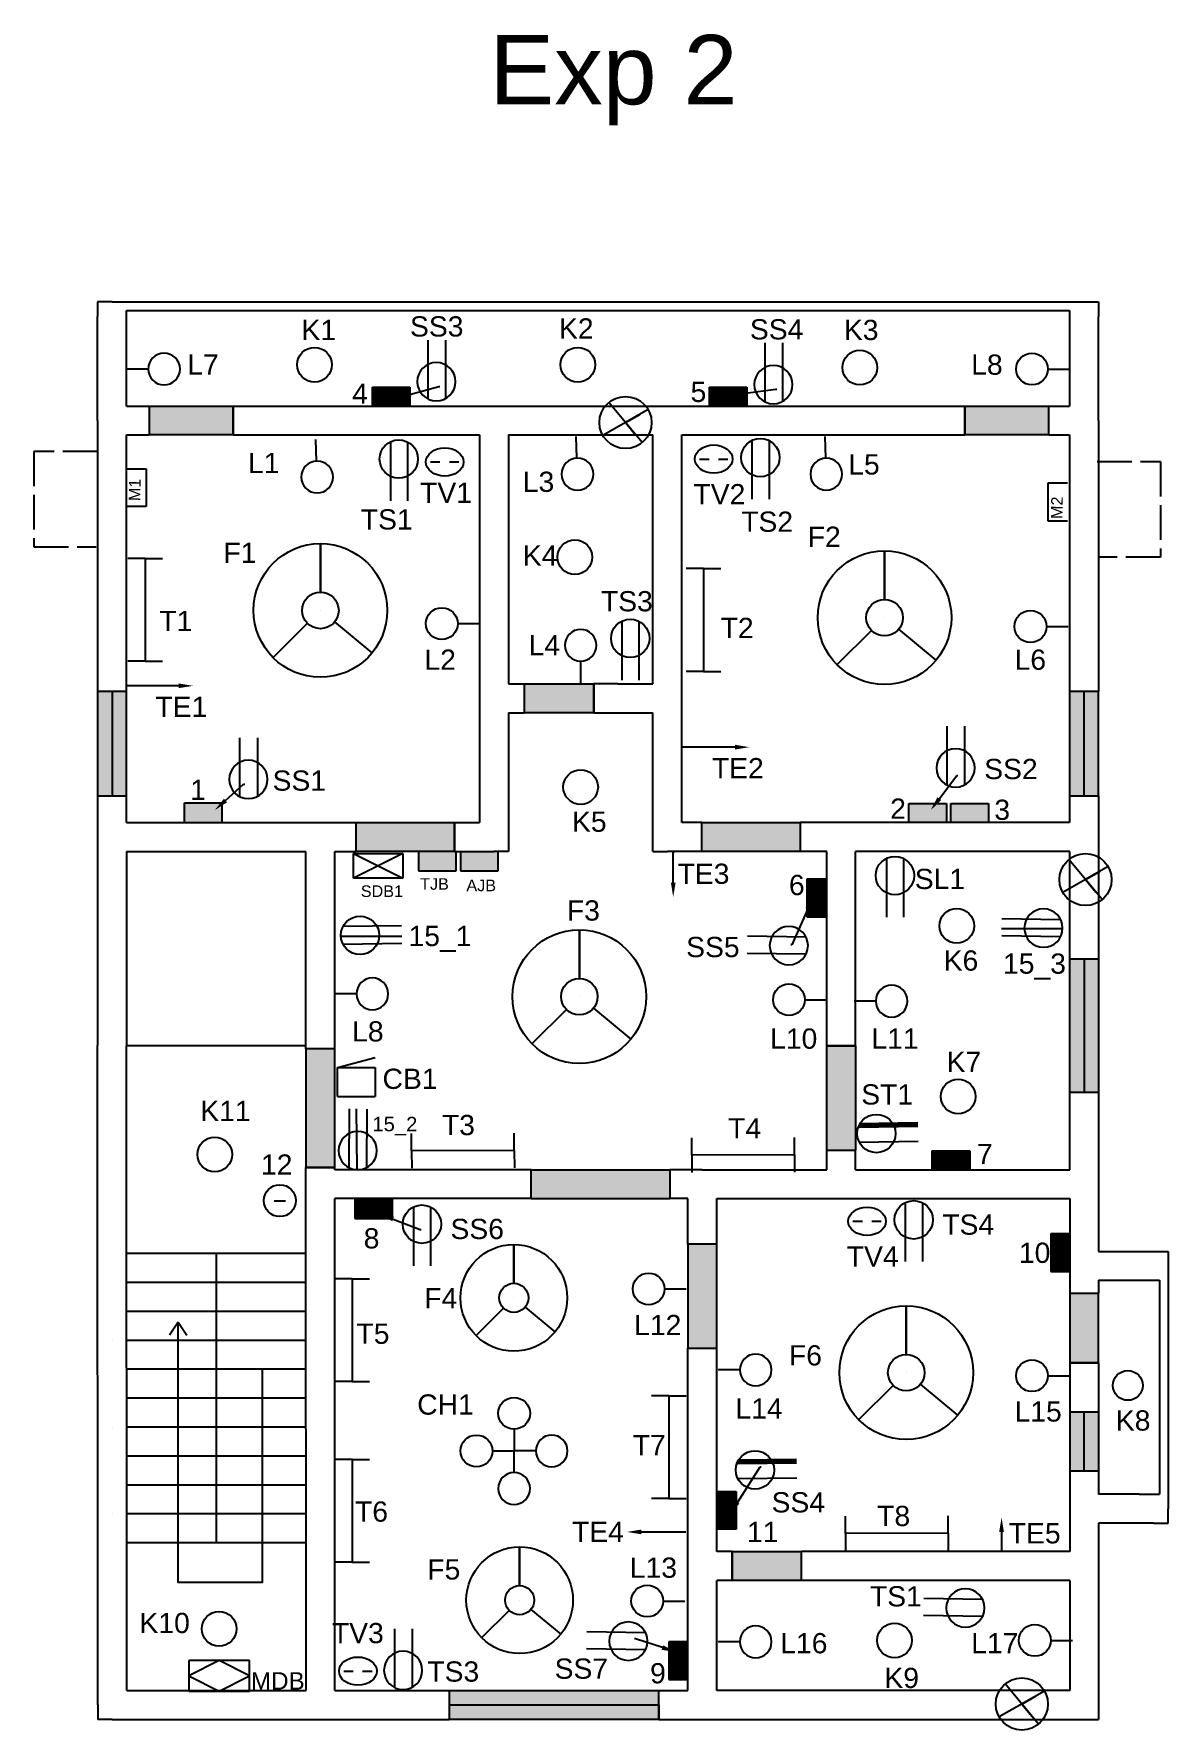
# Model space of a CAD drawing. Header units: inches. Extents: x 9453 to 10455, y 47159 to 47784.
# Drawn here: x 10062 to 10455, y 47192 to 47778 of the extents above; entities that cross this region are included whole.
import ezdxf
from ezdxf import colors
from ezdxf.entities.mleader import LeaderData, LeaderLine
from ezdxf.math import Vec2, Vec3

# ---------------------------------------------------------------- set-up
doc = ezdxf.new("R2010")
doc.units = ezdxf.units.IN
doc.header["$MEASUREMENT"] = 0
doc.linetypes.add('ACAD_ISO02W100', pattern=[15, 12, -3])
doc.styles.get("Standard").update_dxf_attribs({"font": 'arial.ttf'})

# ---------------------------------------------------------------- blocks, each defined once
blk = doc.blocks.new('F')
for p, q in [((11882.8, 46115.4), (11882.8, 46144.4)), ((11882.8, 46144.4), (11882.8, 46115.4)), ((11882.8, 46104.5), (11882.8, 46104.5)), ((11875.1, 46096.9), (11854.6, 46076.5)), ((11891.2, 46097.6), (11913.5, 46079.1))]:
    blk.add_line(p, q)
for radius in [39.9, 10.9]:
    blk.add_circle((11882.8, 46104.5), radius)
blk = doc.blocks.new('L')
blk.add_line((12647, 46083), (12654.5, 46083))
blk.add_circle((12641.5, 46083), 5.5)
blk = doc.blocks.new('TV')
for p, q in [((12623.5, 46084), (12624.5, 46084)), ((12625.5, 46084), (12626.5, 46084))]:
    blk.add_line(p, q)
blk.add_ellipse((12625, 46084), major_axis=(2, 0), ratio=0.75)
blk = doc.blocks.new('TS')
for p, q in [((12045, 46151.85), (12045, 46131.5)), ((12051, 46131.5), (12051, 46151.75))]:
    blk.add_line(p, q)
blk.add_circle((12047.9, 46145.89), 6.63)
blk = doc.blocks.new('T')
for p, q in [((10101, 47597), (10095, 47597)), ((10101, 47597), (10101, 47561.5)), ((10101, 47597), (10107, 47597)), ((10101, 47561.5), (10095, 47561.5)), ((10101, 47561.5), (10107, 47561.5))]:
    blk.add_line(p, q)
blk = doc.blocks.new('Box')
for p, q in [((10114.5, 47505.71), (10114.5, 47512.5)), ((10114.5, 47512.5), (10127.5, 47512.5)), ((10127.5, 47512.5), (10127.5, 47505.71))]:
    blk.add_line(p, q)
blk = doc.blocks.new('CH')
at = {"rotation": 270}
blk.add_blockref('L', (-36125.5, 60151.5), dxfattribs=at)
blk.add_blockref('L', (-2697, 1414))
blk.add_blockref('L', (-2697, 1414))
at = {"xscale": -1}
blk.add_blockref('L', (22612, 1414), dxfattribs=at)
blk.add_blockref('L', (22612, 1414), dxfattribs=at)
at = {"xscale": -1, "rotation": 270}
blk.add_blockref('L', (-36125.5, 34842.5), dxfattribs=at)
blk = doc.blocks.new('15')
blk.add_line((10145.5, 47375), (10149.5, 47375))
blk.add_circle((10147.52, 47375.02), 5.52)
blk = doc.blocks.new('X')
for p, q in [((10441.77, 47171.08), (10430.23, 47184.92)), ((10443.83, 47182.47), (10428.17, 47173.53)), ((10436, 47178), (10440.91, 47180.81)), ((10436, 47178), (10439.62, 47173.65))]:
    blk.add_line(p, q)
blk.add_circle((10436, 47178), 9.01)
blk = doc.blocks.new('15_2')
blk.add_line((10579.5, 47429.5), (10558.5, 47429.5))
at = {"xscale": -1, "rotation": 269.1117111337762}
blk.add_blockref('TS', (-35754.13, 36098.68), dxfattribs=at)
blk = doc.blocks.new('SDB')
for p, q in [((10179, 47482), (10185, 47482)), ((10179, 47476), (10179, 47482)), ((10179, 47482), (10191, 47476)), ((10191, 47482), (10179, 47476)), ((10185, 47482), (10191, 47482)), ((10191, 47482), (10191, 47476)), ((10191, 47476), (10179, 47476))]:
    blk.add_line(p, q)
blk = doc.blocks.new('ST')
at = {"lineweight": 211, "ltscale": 5}
blk.add_line((10560.37, 47502.87), (10540.02, 47503.15), dxfattribs=at)
at = {"xscale": -1, "rotation": 269.1117111337762}
blk.add_blockref('TS', (-35772.73, 36169.03), dxfattribs=at)
blk = doc.blocks.new('MDB')
for p, q in [((10109, 47215), (10109, 47212)), ((10115, 47215), (10109, 47215)), ((10115, 47215), (10109, 47212)), ((10121, 47215), (10115, 47215)), ((10121, 47212), (10115, 47215)), ((10121, 47212), (10121, 47215)), ((10109, 47212), (10109, 47209)), ((10109, 47212), (10115, 47209)), ((10115, 47209), (10121, 47212)), ((10121, 47209), (10121, 47212)), ((10109, 47209), (10115, 47209)), ((10115, 47209), (10121, 47209))]:
    blk.add_line(p, q)
blk = doc.blocks.new('CB')
for p, q in [((10188.5, 47421.5), (10201.5, 47425)), ((10188.5, 47411.5), (10188.5, 47421.5)), ((10188.5, 47421.5), (10201.5, 47421.5)), ((10201.5, 47421.5), (10201.5, 47411.5)), ((10188.5, 47411.5), (10201.5, 47411.5))]:
    blk.add_line(p, q)

msp = doc.modelspace()

# ---------------------------------------------------------------- hatches: boundary and pattern name
at = {"true_color": 0x636466}
h = msp.add_hatch(dxfattribs=at)
h.set_pattern_fill('ANSI31', color=251)
h.paths.add_polyline_path([(10192.5, 47656.29), (10179.5, 47656.29), (10179.5, 47649.71), (10192.5, 47649.71)])
h = msp.add_hatch(dxfattribs=at)
h.set_pattern_fill('ANSI31', color=251)
h.paths.add_polyline_path([(10309, 47656.29), (10296, 47656.29), (10296, 47649.71), (10309, 47649.71)])
at = {"true_color": 0x999b37}
h = msp.add_hatch(color=55, dxfattribs=at)
h.dxf.hatch_style = 1
h.paths.add_polyline_path([(10166.5, 47427.5), (10156.5, 47427.5), (10156.5, 47386.5), (10166.51, 47386.5)])
h.paths.add_polyline_path([(10346.56, 47428.5), (10336.56, 47428.5), (10336.56, 47392.5), (10346.56, 47392.5)])
h.paths.add_polyline_path([(10131.36, 47649.71), (10102.36, 47649.71), (10102.36, 47639.71), (10131.36, 47639.71)])
h.paths.add_polyline_path([(10413.36, 47649.71), (10384.36, 47649.71), (10384.36, 47639.71), (10413.36, 47639.71)])
h.paths.add_polyline_path([(10430.56, 47343), (10420.56, 47343), (10420.56, 47319), (10430.56, 47319)])
h.paths.add_polyline_path([(10256, 47553.71), (10232, 47553.71), (10232, 47543.71), (10256, 47543.71)])
h.paths.add_polyline_path([(10298.56, 47360), (10288.56, 47360), (10288.56, 47324), (10298.56, 47324)])
at = {"true_color": 0x58ba48}
h = msp.add_hatch(color=85, dxfattribs=at)
h.dxf.hatch_style = 1
h.paths.add_polyline_path([(10094.5, 47551), (10089.5, 47551), (10089.5, 47515), (10094.5, 47515)])
h.paths.add_polyline_path([(10089.5, 47551), (10084.5, 47551), (10084.5, 47515), (10089.5, 47515)])
h.paths.add_polyline_path([(10425.5, 47551), (10420.5, 47551), (10420.5, 47515), (10425.5, 47515)])
h.paths.add_polyline_path([(10430.5, 47551), (10425.5, 47551), (10425.5, 47515), (10430.5, 47515)])
at = {"true_color": 0x636466}
h = msp.add_hatch(color=251, dxfattribs=at)
h.dxf.hatch_style = 1
h.paths.add_polyline_path([(10378, 47512.29), (10365, 47512.29), (10365, 47505.71), (10378, 47505.71)])
h.paths.add_polyline_path([(10392.5, 47512.29), (10379.5, 47512.29), (10379.5, 47505.71), (10392.5, 47505.71)])
h.paths.add_polyline_path([(10127.5, 47512.5), (10114.5, 47512.5), (10114.5, 47505.71), (10127.5, 47505.71)])
at = {"true_color": 0x999b37}
h = msp.add_hatch(color=55, dxfattribs=at)
h.dxf.hatch_style = 1
h.paths.add_polyline_path([(10327.86, 47253.71), (10303.86, 47253.71), (10303.86, 47243.71), (10327.86, 47243.71)])
h.paths.add_polyline_path([(10327.36, 47505.71), (10293.36, 47505.71), (10293.36, 47495.71), (10327.36, 47495.71)])
h.paths.add_polyline_path([(10207.86, 47505.71), (10173.86, 47505.71), (10173.86, 47495.71), (10207.86, 47495.71)])
at = {"true_color": 0x727430}
h = msp.add_hatch(color=67, dxfattribs=at)
h.dxf.hatch_style = 1
h.paths.add_polyline_path([(10208.5, 47495.71), (10207.86, 47495.71), (10195.5, 47495.71), (10195.5, 47489), (10208.5, 47489)])
at = {"true_color": 0x2776bb}
h = msp.add_hatch(color=152, dxfattribs=at)
h.dxf.hatch_style = 1
h.paths.add_polyline_path([(10223, 47495.71), (10221.5, 47495.71), (10210, 47495.71), (10210, 47489), (10223, 47489)])
at = {"true_color": 0x636466}
h = msp.add_hatch(dxfattribs=at)
h.set_pattern_fill('ANSI31', color=251)
h.paths.add_polyline_path([(10186.43, 47375.71), (10173.43, 47375.71), (10173.43, 47368.88), (10186.43, 47368.88)])
h.paths.add_polyline_path([(10336.56, 47486.12), (10329.67, 47486.12), (10329.67, 47473.12), (10336.56, 47473.12)])
at = {"true_color": 0xafd9aa}
h = msp.add_hatch(color=9, dxfattribs=at)
h.dxf.hatch_style = 1
h.paths.add_polyline_path([(10430.56, 47458.5), (10425.56, 47458.5), (10425.56, 47412.5), (10430.56, 47412.5)])
h.paths.add_polyline_path([(10425.56, 47458.5), (10420.56, 47458.5), (10420.56, 47412.5), (10425.56, 47412.5)])
at = {"true_color": 0x636466}
h = msp.add_hatch(dxfattribs=at)
h.set_pattern_fill('ANSI31', color=251)
h.paths.add_polyline_path([(10386, 47392.29), (10373, 47392.29), (10373, 47385.71), (10386, 47385.71)])
at = {"true_color": 0x999b37}
h = msp.add_hatch(color=55, dxfattribs=at)
h.dxf.hatch_style = 1
h.paths.add_polyline_path([(10282.36, 47385.71), (10234.36, 47385.71), (10234.36, 47375.71), (10282.36, 47375.71)])
at = {"true_color": 0x636466}
h = msp.add_hatch(dxfattribs=at)
h.set_pattern_fill('ANSI31', color=251)
h.paths.add_polyline_path([(10420.56, 47363.5), (10414, 47363.5), (10414, 47350.5), (10420.56, 47350.5)])
at = {"true_color": 0xafd9aa}
h = msp.add_hatch(color=9, dxfattribs=at)
h.dxf.hatch_style = 1
h.paths.add_polyline_path([(10425.56, 47302), (10420.56, 47302), (10420.56, 47281.5), (10425.56, 47281.5)])
h.paths.add_polyline_path([(10430.56, 47302), (10425.56, 47302), (10425.56, 47281.5), (10430.56, 47281.5)])
at = {"true_color": 0x636466}
h = msp.add_hatch(dxfattribs=at)
h.set_pattern_fill('ANSI31', color=251)
h.paths.add_polyline_path([(10305.29, 47274.5), (10298.56, 47274.5), (10298.56, 47261.5), (10305.29, 47261.5)])
h = msp.add_hatch(dxfattribs=at)
h.set_pattern_fill('ANSI31', color=251)
h.paths.add_polyline_path([(10288.56, 47222.5), (10282, 47222.5), (10282, 47209.5), (10288.56, 47209.5)])
at = {"true_color": 0xafd9aa}
h = msp.add_hatch(color=9, dxfattribs=at)
h.dxf.hatch_style = 1
h.paths.add_polyline_path([(10278.5, 47205.71), (10206, 47205.71), (10206, 47200.71), (10278.5, 47200.71)])
h.paths.add_polyline_path([(10278.5, 47200.71), (10206, 47200.71), (10206, 47195.71), (10278.5, 47195.71)])

# ---------------------------------------------------------------- linework, layer by layer
for p, q in [((10089.5, 47685.71), (10084.5, 47685.71)), ((10084.5, 47685.71), (10084.5, 47680.71)), ((10089.5, 47685.71), (10425.5, 47685.71)), ((10094.5, 47682.71), (10420.5, 47682.71)), ((10094.5, 47675.71), (10094.5, 47682.71)), ((10420.5, 47682.71), (10420.5, 47675.71)), ((10425.5, 47685.71), (10430.5, 47685.71)), ((10430.5, 47685.71), (10430.5, 47680.71)), ((10084.5, 47644.71), (10084.5, 47680.71)), ((10430.5, 47644.71), (10430.5, 47680.71)), ((10094.5, 47649.71), (10094.5, 47675.71)), ((10420.5, 47675.71), (10420.5, 47649.71)), ((10094.5, 47649.71), (10102.36, 47649.71)), ((10102.36, 47649.71), (10102.36, 47639.71)), ((10102.36, 47649.71), (10131.36, 47649.71)), ((10131.36, 47649.71), (10221.5, 47649.71)), ((10131.36, 47639.71), (10131.36, 47649.71)), ((10131.36, 47649.71), (10131.36, 47639.71)), ((10221.5, 47649.71), (10281.5, 47649.71)), ((10281.5, 47649.71), (10384.36, 47649.71)), ((10384.36, 47649.71), (10384.36, 47639.71)), ((10384.36, 47639.71), (10384.36, 47649.71)), ((10384.36, 47649.71), (10413.36, 47649.71)), ((10413.36, 47649.71), (10420.5, 47649.71)), ((10413.36, 47639.71), (10413.36, 47649.71)), ((10084.5, 47644.71), (10084.5, 47551)), ((10430.5, 47644.71), (10430.5, 47551)), ((10094.5, 47639.71), (10102.36, 47639.71)), ((10094.5, 47551), (10094.5, 47639.71)), ((10131.36, 47639.71), (10102.36, 47639.71)), ((10131.36, 47639.71), (10216.5, 47639.71)), ((10216.5, 47639.71), (10216.5, 47548.71)), ((10226.5, 47639.71), (10276.5, 47639.71)), ((10226.5, 47639.71), (10226.5, 47553.71)), ((10276.5, 47553.71), (10276.5, 47639.71)), ((10286.5, 47639.71), (10384.36, 47639.71)), ((10286.5, 47548.71), (10286.5, 47639.71)), ((10413.36, 47639.71), (10384.36, 47639.71)), ((10413.36, 47639.71), (10420.5, 47639.71)), ((10420.5, 47639.71), (10420.5, 47551)), ((10226.5, 47553.71), (10232, 47553.71)), ((10232, 47553.71), (10232, 47543.71)), ((10232, 47553.71), (10256, 47553.71)), ((10256, 47543.71), (10256, 47553.71)), ((10264.36, 47553.71), (10256, 47553.71)), ((10256, 47553.71), (10256, 47543.71)), ((10264.36, 47553.71), (10276.5, 47553.71)), ((10094.5, 47551), (10084.5, 47551)), ((10084.5, 47551), (10084.5, 47515)), ((10089.5, 47551), (10089.5, 47515)), ((10094.5, 47515), (10094.5, 47551)), ((10216.5, 47548.71), (10216.5, 47505.71)), ((10286.5, 47505.71), (10286.5, 47548.71)), ((10430.5, 47551), (10420.5, 47551)), ((10420.5, 47551), (10420.5, 47515)), ((10425.5, 47515), (10425.5, 47551)), ((10430.5, 47515), (10430.5, 47551)), ((10226.5, 47543.71), (10232, 47543.71)), ((10226.5, 47543.71), (10226.5, 47500.71)), ((10256, 47543.71), (10232, 47543.71)), ((10256, 47543.71), (10264.36, 47543.71)), ((10264.36, 47543.71), (10276.5, 47543.71)), ((10276.5, 47500.71), (10276.5, 47543.71)), ((10084.5, 47515), (10094.5, 47515)), ((10084.5, 47515), (10084.5, 47500.71)), ((10094.5, 47505.71), (10094.5, 47515)), ((10420.5, 47515), (10430.5, 47515)), ((10420.5, 47515), (10420.5, 47505.71)), ((10430.5, 47515), (10430.5, 47500.71)), ((10094.5, 47505.71), (10173.86, 47505.71)), ((10173.86, 47495.71), (10173.86, 47505.71)), ((10173.86, 47505.71), (10207.86, 47505.71)), ((10207.86, 47505.71), (10216.5, 47505.71)), ((10207.86, 47495.71), (10207.86, 47505.71)), ((10207.86, 47505.71), (10207.86, 47495.71)), ((10293.36, 47505.71), (10286.5, 47505.71)), ((10293.36, 47495.71), (10293.36, 47505.71)), ((10293.36, 47505.71), (10327.36, 47505.71)), ((10420.5, 47505.71), (10327.36, 47505.71)), ((10327.36, 47505.71), (10327.36, 47495.71)), ((10327.36, 47505.71), (10327.36, 47495.71)), ((10084.5, 47500.71), (10084.5, 47428.71)), ((10094.5, 47495.71), (10156.5, 47495.71)), ((10094.5, 47495.71), (10094.5, 47428.71)), ((10156.5, 47428.71), (10156.5, 47495.71)), ((10166.5, 47495.71), (10173.86, 47495.71)), ((10166.5, 47428.71), (10166.5, 47495.71)), ((10207.86, 47495.71), (10173.86, 47495.71)), ((10207.86, 47495.71), (10221.5, 47495.71)), ((10226.5, 47495.71), (10221.5, 47495.71)), ((10226.5, 47500.71), (10226.5, 47495.71)), ((10276.5, 47495.71), (10276.5, 47500.71)), ((10276.5, 47495.71), (10281.5, 47495.71)), ((10293.36, 47495.71), (10281.5, 47495.71)), ((10327.36, 47495.71), (10293.36, 47495.71)), ((10336.56, 47495.71), (10327.36, 47495.71)), ((10336.56, 47428.5), (10336.56, 47495.71)), ((10420.56, 47495.71), (10346.56, 47495.71)), ((10346.56, 47428.5), (10346.56, 47495.71)), ((10420.56, 47385.71), (10420.56, 47495.71)), ((10430.56, 47500.71), (10430.56, 47380.71)), ((10430.56, 47458.5), (10420.56, 47458.5)), ((10425.56, 47458.5), (10425.56, 47412.5)), ((10084.56, 47200.71), (10084.5, 47428.71)), ((10084.56, 47200.71), (10084.5, 47428.71)), ((10094.5, 47428.71), (10156.5, 47428.71)), ((10094.56, 47205.71), (10094.5, 47428.71)), ((10156.5, 47427.5), (10156.5, 47428.71)), ((10166.5, 47427.5), (10156.5, 47427.5)), ((10156.5, 47427.5), (10156.5, 47386.5)), ((10166.5, 47427.5), (10166.5, 47428.71)), ((10166.51, 47386.5), (10166.5, 47427.5)), ((10346.56, 47428.5), (10336.56, 47428.5)), ((10336.56, 47392.5), (10336.56, 47428.5)), ((10336.56, 47428.5), (10346.56, 47428.5)), ((10346.56, 47428.5), (10346.56, 47392.5)), ((10420.56, 47412.5), (10430.56, 47412.5)), ((10336.56, 47385.71), (10336.56, 47392.5)), ((10336.56, 47392.5), (10346.56, 47392.5)), ((10346.56, 47385.71), (10346.56, 47392.5)), ((10156.5, 47386.5), (10166.51, 47386.5)), ((10156.56, 47205.71), (10156.51, 47386.5)), ((10166.51, 47386.5), (10156.51, 47386.5)), ((10166.51, 47385.71), (10166.51, 47386.5)), ((10234.36, 47385.71), (10166.51, 47385.71)), ((10234.36, 47375.71), (10234.36, 47385.71)), ((10234.36, 47385.71), (10282.36, 47385.71)), ((10293.56, 47385.71), (10282.36, 47385.71)), ((10282.36, 47385.71), (10282.36, 47375.71)), ((10293.56, 47385.71), (10336.56, 47385.71)), ((10346.56, 47385.71), (10420.56, 47385.71)), ((10430.56, 47380.71), (10430.56, 47357.5)), ((10166.56, 47205.71), (10166.51, 47375.71)), ((10234.36, 47375.71), (10166.51, 47375.71)), ((10234.36, 47375.71), (10282.36, 47375.71)), ((10288.56, 47375.71), (10282.36, 47375.71)), ((10288.56, 47360), (10288.56, 47375.71)), ((10298.56, 47360), (10298.56, 47375.71)), ((10298.56, 47375.71), (10341.56, 47375.71)), ((10341.56, 47375.71), (10420.56, 47375.71)), ((10420.56, 47375.71), (10420.56, 47343)), ((10156.52, 47356.71), (10094.52, 47356.71)), ((10125.52, 47356.71), (10125.52, 47256.71)), ((10298.56, 47360), (10288.56, 47360)), ((10288.56, 47360), (10288.56, 47324)), ((10298.56, 47324), (10298.56, 47360)), ((10430.56, 47357.5), (10449.56, 47357.5)), ((10449.56, 47357.5), (10454.56, 47357.5)), ((10454.56, 47357.5), (10454.56, 47352.5)), ((10454.56, 47352.5), (10454.56, 47268.5)), ((10156.52, 47346.71), (10094.52, 47346.71)), ((10420.56, 47343), (10430.56, 47343)), ((10420.56, 47343), (10420.56, 47319)), ((10430.56, 47347.5), (10430.56, 47343)), ((10430.56, 47347.5), (10444.56, 47347.5)), ((10430.56, 47319), (10430.56, 47343)), ((10444.56, 47347.5), (10451.56, 47347.5)), ((10451.56, 47347.5), (10451.56, 47273.5)), ((10156.53, 47336.71), (10094.53, 47336.71)), ((10112.36, 47333), (10109.36, 47328.5)), ((10112.36, 47333), (10115.4, 47328.5)), ((10089.53, 47326.71), (10089.52, 47326.71)), ((10156.53, 47326.71), (10094.53, 47326.71)), ((10288.56, 47205.71), (10288.56, 47324)), ((10288.56, 47324), (10298.56, 47324)), ((10298.56, 47253.71), (10298.56, 47324)), ((10156.53, 47316.71), (10094.53, 47316.71)), ((10420.56, 47319), (10420.56, 47302)), ((10430.56, 47319), (10420.56, 47319)), ((10420.56, 47319), (10430.56, 47319)), ((10430.56, 47319), (10430.56, 47302)), ((10156.53, 47306.71), (10094.53, 47306.71)), ((10420.56, 47302), (10430.56, 47302)), ((10420.56, 47302), (10420.56, 47281.5)), ((10425.56, 47281.5), (10425.56, 47302)), ((10430.56, 47302), (10430.56, 47281.5)), ((10089.54, 47296.71), (10089.52, 47296.71)), ((10156.54, 47296.71), (10094.54, 47296.71)), ((10156.54, 47286.71), (10094.54, 47286.71)), ((10430.56, 47281.5), (10420.56, 47281.5)), ((10420.56, 47281.5), (10420.56, 47253.71)), ((10430.56, 47281.5), (10430.56, 47273.5)), ((10156.54, 47276.71), (10094.54, 47276.71)), ((10444.56, 47273.5), (10430.56, 47273.5)), ((10444.56, 47273.5), (10451.56, 47273.5)), ((10089.54, 47266.71), (10089.52, 47266.71)), ((10156.54, 47266.71), (10094.54, 47266.71)), ((10454.56, 47263.5), (10454.56, 47268.5)), ((10430.56, 47263.5), (10430.56, 47248.71)), ((10449.56, 47263.5), (10430.56, 47263.5)), ((10449.56, 47263.5), (10454.56, 47263.5)), ((10156.55, 47256.71), (10094.55, 47256.71)), ((10303.86, 47253.71), (10298.56, 47253.71)), ((10303.86, 47253.71), (10303.86, 47243.71)), ((10303.86, 47243.71), (10303.86, 47253.71)), ((10303.86, 47253.71), (10327.86, 47253.71)), ((10420.56, 47253.71), (10327.86, 47253.71)), ((10327.86, 47243.71), (10327.86, 47253.71)), ((10430.56, 47248.71), (10430.56, 47200.71)), ((10298.56, 47205.71), (10298.56, 47243.71)), ((10303.86, 47243.71), (10298.56, 47243.71)), ((10327.86, 47243.71), (10303.86, 47243.71)), ((10420.56, 47243.71), (10327.86, 47243.71)), ((10420.56, 47243.71), (10420.56, 47205.71)), ((10094.56, 47205.71), (10156.56, 47205.71)), ((10166.56, 47205.71), (10206, 47205.71)), ((10206, 47205.71), (10206, 47195.71)), ((10206, 47205.71), (10278.5, 47205.71)), ((10278.5, 47195.71), (10278.5, 47205.71)), ((10278.5, 47205.71), (10288.56, 47205.71)), ((10420.56, 47205.71), (10298.56, 47205.71)), ((10084.56, 47200.71), (10084.56, 47195.71)), ((10206, 47200.71), (10278.5, 47200.71)), ((10278.5, 47200.71), (10278.5, 47195.71)), ((10430.56, 47200.71), (10430.56, 47195.71)), ((10089.56, 47195.71), (10084.56, 47195.71)), ((10089.56, 47195.71), (10161.56, 47195.71)), ((10161.56, 47195.71), (10206, 47195.71)), ((10278.5, 47195.71), (10206, 47195.71)), ((10278.5, 47195.71), (10293.56, 47195.71)), ((10293.56, 47195.71), (10430.56, 47195.71))]:
    msp.add_line(p, q)
at = {"linetype": 'ACAD_ISO02W100'}
for p, q in [((10084.5, 47634), (10062.5, 47634)), ((10062.5, 47634), (10062.5, 47601)), ((10430, 47630.5), (10452, 47630.5)), ((10452, 47630.5), (10452, 47597.5)), ((10062.5, 47601), (10084, 47601)), ((10452, 47597.5), (10430.5, 47597.5))]:
    msp.add_line(p, q, dxfattribs=at)
for points in [[(10084.5, 47644.71), (10084.5, 47649.71)], [(10141.36, 47316.71), (10141.36, 47243), (10112.36, 47243), (10112.36, 47333)]]:
    msp.add_lwpolyline(points)
for centre, radius in [((10159.5, 47664), 6), ((10250.5, 47664), 6), ((10348, 47663), 6), ((10249.5, 47597.5), 6), ((10251.5, 47518), 6), ((10381.5, 47470), 6), ((10382, 47411), 6), ((10125, 47391), 6), ((10440.65, 47311.15), 5.15), ((10126.5, 47227), 6), ((10360, 47223), 6)]:
    msp.add_circle(centre, radius)

# ---------------------------------------------------------------- block references
at = {"xscale": -1}
for name, p, rotation in [('TS', (-1846.27, 93804.02), 180), ('TS', (-1729.77, 93803.02), 180), ('L', (-35503.14, 33543.59), 271.7985148405094), ('L', (-35413.14, 33544.59), 271.7985148405094), ('L', (-35327.14, 33544.59), 271.7985148405094), ('Box', (57925.5, 57737.5), 90), ('L', (56334.5, 60208.5), 90), ('TS', (-1666.77, 93670.52), 180), ('TS', (-1911.27, 93666.52), 180), ('Box', (81, 95001.5), 180), ('Box', (95.5, 95001.5), 180), ('Box', (57842.17, 57600.62), 90), ('TS', (-36003.66, 36132.14), 269.1117111337762), ('T', (-37338.4, 37150.92), 270.1691557746342), ('T', (-37241.52, 37149.42), 270.1691557746342), ('Box', (58.93, 94881.38), 180), ('Box', (57926.5, 57478), 90), ('T', (-37188.45, 37018.63), 270.1691557746342), ('TS', (-35942.63, 35903.18), 269.1117111337762), ('TS', (-1857.77, 93358.52), 180), ('TS', (-36059.13, 35891.68), 269.1117111337762), ('Box', (57794.5, 57337), 90)]:
    msp.add_blockref(name, p, dxfattribs=dict(at, rotation=rotation))
for name, p in [('L', (22749, 1579.5)), ('15_2', (20748.23, 37)), ('L', (22821, 1363.5)), ('L', (23000.5, 1361)), ('ST', (20908.13, -101.86)), ('L', (22953.5, 1233.5)), ('ST', (20866.15, -218.17)), ('L', (22953.5, 1139.5))]:
    msp.add_blockref(name, p, dxfattribs=at)
for name, p in [('L', (-2234, 1579.5)), ('Box', (65, 143.79)), ('Box', (181.5, 143.79)), ('X', (-168.99, 466.01)), ('TS', (-1859.27, 1485.5)), ('TS', (-1734.27, 1486)), ('T', (0, 0)), ('T', (193, -3.5)), ('L', (-2438, 1491.5)), ('L', (-2234.5, 1490.5)), ('TS', (-1779.27, 1423.5)), ('Box', (0, 0)), ('Box', (250.5, -0.21)), ('Box', (265, -0.21)), ('X', (-9.99, 308.01)), ('TS', (-1687.77, 1341.5)), ('15_2', (-161.5, 39.5)), ('L', (-2318, 1361.5)), ('CB', (-21, -0.5)), ('Box', (258.5, -120.21)), ('15', (0, 0)), ('TS', (-1851.27, 1221)), ('TS', (-1681.27, 1222.5)), ('L', (-2366.5, 1261.49)), ('T', (71.5, -249)), ('L', (-2234, 1231.5)), ('T', (181, -289.5)), ('CH', (271, -208.5)), ('T', (71.5, -311.5)), ('L', (-2367, 1153.61)), ('L', (-2233, 1140)), ('X', (-31.99, 23.01))]:
    msp.add_blockref(name, p)
for name, p, xscale, yscale, zscale in [('TV', (-30733.75, -102141.62), 3.25, 3.25, 3.25), ('TV', (-30826.75, -102142.62), 3.25, 3.25, 3.25), ('F', (3282.12, 20887.33), 0.5789396979675985, 0.5789396979675985, 0.5789396979675985), ('F', (3477.12, 20884.83), 0.5789396979675985, 0.5789396979675985, 0.5789396979675985), ('SDB', (-4247.25, -19771.17), 1.416666666666667, 1.416666666666667, 1.416666666666667), ('F', (3371.62, 20753.83), 0.5789396979675985, 0.5789396979675985, 0.5789396979675985), ('TV', (-30680.75, -102405.12), 3.25, 3.25, 3.25), ('F', (4735.5, 26029.3), 0.4622564942749616, 0.4622564942749616, 0.4622564942749616), ('F', (3484.62, 20623.83), 0.5789396979675985, 0.5789396979675985, 0.5789396979675985), ('F', (4737.5, 25924.8), 0.4622564942749616, 0.4622564942749616, 0.4622564942749616), ('MDB', (-7574.75, -35410.25), 1.75, 1.75, 1.75), ('TV', (-30856.75, -102560.62), 3.25, 3.25, 3.25)]:
    msp.add_blockref(name, p, dxfattribs=dict(xscale=xscale, yscale=yscale, zscale=zscale))
for name, p, rotation in [('Box', (-37411.21, 57742.5), 270), ('15_2', (-37387.79, 57352.46), 270.739290123694), ('Box', (-37207.21, 57389), 270)]:
    msp.add_blockref(name, p, dxfattribs=dict(rotation=rotation))

# ---------------------------------------------------------------- texts
at = {"attachment_point": 1}
for s, width, insert, char_height in [('Exp 2', 203.5, (10220, 47778), 24), ('K1', 86.6958, (10155, 47679.53), 7), ('SS3', 86.6958, (10192.5, 47680.74), 7), ('K2', 86.6958, (10244, 47680.03), 7), ('SS4', 86.6958, (10310, 47679.74), 7), ('K3', 86.6958, (10342.5, 47679.53), 7), ('L7', 86.6958, (10115.5, 47667.54), 7), ('L8', 86.6958, (10386.5, 47667.54), 7), ('L1', 86.6958, (10136.5, 47633.54), 7), ('L5', 86.6958, (10344, 47633.04), 7), ('L3', 86.6958, (10231.5, 47627.04), 7), ('{\\C5;TV1}', 86.6958, (10196, 47623.24), 7), ('{\\C160;TV2}', 86.6958, (10290.5, 47622.74), 7), ('TS1', 86.6958, (10175.5, 47614.03), 7), ('TS2', 86.6958, (10307, 47613.24), 7), ('F2', 86.6958, (10330, 47608.04), 7), ('F1', 86.6958, (10128, 47602.5), 7), ('K4', 86.6958, (10231.5, 47601.53), 7), ('TS3', 86.6958, (10258.5, 47585.74), 7), ('T1', 86.6958, (10105.84, 47578.9), 7), ('T2', 86.6958, (10299.88, 47576.51), 7), ('L2', 86.6958, (10197.5, 47565.54), 7), ('L4', 86.6958, (10233.5, 47570.53), 7), ('L6', 86.6958, (10401.5, 47565.54), 7), ('{\\C55;\\c3644313;TE1}', 86.6958, (10104.5, 47549.24), 7), ('{\\C55;\\c3644313;TE2}', 86.6958, (10296.86, 47528.03), 7), ('SS2', 86.6958, (10391, 47527.74), 7), ('SS1', 86.6958, (10145, 47523.74), 7), ('K5', 86.6958, (10248.5, 47509.53), 7), ('{\\C55;\\c3644313;TE3}', 86.6958, (10285, 47491.53), 7), ('SL1', 86.6958, (10367, 47489.74), 7), ('{\\C242;\\c2564301;SDB1}', 86.6958, (10175.5, 47484), 4), ('{\\C55;\\c3644313;TJB}', 86.6958, (10196, 47486.5), 4), ('{\\C152;\\c12285479;AJB}', 86.6958, (10212, 47486), 4), ('F3', 86.6958, (10246.74, 47478.84), 7), ('SS5', 86.6958, (10287.97, 47466.2), 7), ('K6', 86.6958, (10377, 47461.53), 7), ('L8', 86.6958, (10172.5, 47437.04), 7), ('L10', 86.6958, (10317, 47434.54), 7), ('L11', 86.6958, (10352, 47434.54), 7), ('K7', 86.6958, (10378, 47426.5), 7), ('{\\C4;CB1}', 86.6958, (10183, 47420.65), 7), ('ST1', 86.6958, (10348.5, 47415.24), 7), ('K11', 86.6958, (10120, 47409.53), 7), ('T3', 86.6958, (10203.53, 47404.66), 7), ('T4', 86.6958, (10302.5, 47403.53), 7), ('SS6', 86.6958, (10206.5, 47368.74), 7), ('TS4', 86.6958, (10376.5, 47370.24), 7), ('{\\C160;TV4}', 86.6958, (10343.5, 47359.24), 7), ('F4', 86.6958, (10197.43, 47344.79), 7), ('T5', 86.6958, (10174, 47332.53), 7), ('L12', 86.6958, (10270, 47335.53), 7), ('F6', 86.6958, (10323.5, 47325.04), 7), ('CH1', 86.6958, (10195, 47308.04), 7), ('L14', 86.6958, (10305, 47306.65), 7), ('L15', 86.6958, (10401.5, 47305.65), 7), ('K8', 86.6958, (10436.5, 47302.53), 7), ('T7', 86.6958, (10269.5, 47294.03), 7), ('SS4', 86.6958, (10317.5, 47274.24), 7), ('T6', 86.6958, (10173.5, 47271.03), 7), ('T8', 86.6958, (10354, 47269.53), 7), ('{\\C55;\\c3644313;TE4}', 86.6958, (10248.5, 47264.03), 7), ('{\\C55;\\c3644313;TE5}', 86.6958, (10399.5, 47263.53), 7), ('F5', 86.6958, (10198.5, 47251.04), 7), ('L13', 86.6958, (10268.5, 47251.65), 7), ('TS1', 86.6958, (10351.5, 47241.74), 7), ('K10', 86.6958, (10099, 47232.53), 7), ('{\\C160;TV3}', 86.6958, (10165.5, 47229.03), 7), ('L16^I', 86.6958, (10320.5, 47225.54), 7), ('L17', 86.6958, (10386.5, 47225.53), 7), ('TS3', 86.6958, (10198.5, 47215.74), 7), ('SS7', 86.6958, (10242.5, 47216.74), 7), ('K9', 86.6958, (10356.5, 47213.53), 7), ('{\\C242;\\c2564301;MDB}', 86.6958, (10137.5, 47212), 6)]:
    msp.add_mtext_dynamic_manual_height_columns(s, width=width, gutter_width=1, heights=[0], dxfattribs=dict(at, insert=insert, char_height=char_height))
at = {"color": 40, "char_height": 7, "attachment_point": 1}
for s, insert in [('4', (10172.5, 47657.5)), ('5', (10289.5, 47658.12)), ('1', (10116.5, 47520.53)), ('2', (10358.5, 47514.03)), ('3', (10394.5, 47513.65)), ('6', (10323.5, 47487.65)), ('12', (10141, 47391)), ('7', (10388.5, 47394.65)), ('8', (10176.5, 47365.5)), ('10', (10403, 47360.5)), ('11', (10309, 47264)), ('9', (10275.5, 47215.15))]:
    msp.add_mtext_dynamic_manual_height_columns(s, width=86.6958, gutter_width=1, heights=[0], dxfattribs=dict(at, insert=insert))
at = {"char_height": 4, "attachment_point": 3, "rotation": 88.88885}
for s, insert in [('{\\C114;\\c4758291;M1}', (10095.41, 47624.66)), ('{\\C114;\\c4758291;M2}', (10414.18, 47618.47))]:
    msp.add_mtext_dynamic_manual_height_columns(s, width=86.6958, gutter_width=1, heights=[0], dxfattribs=dict(at, insert=insert))
at = {"color": 70, "attachment_point": 1}
for s, insert, char_height in [('15_1', (10192, 47470.03), 7), ('15_3', (10397.5, 47460.47), 7), ('15_2', (10179.5, 47404), 5)]:
    msp.add_mtext_dynamic_manual_height_columns(s, width=86.6958, gutter_width=1, heights=[0], dxfattribs=dict(at, insert=insert, char_height=char_height))

# ---------------------------------------------------------------- leaders
ml = msp.add_multileader_mtext('Standard')
ml.set_content('', color=256)
ml.set_leader_properties()
ml.build(insert=Vec2(0, 0))
ml.multileader.update_dxf_attribs({"dogleg_length": 0.36, "arrow_head_size": 5})
ctx = ml.context
ctx.base_point, ctx.char_height, ctx.arrow_head_size, ctx.landing_gap_size, ctx.plane_origin = Vec3(10202.86, 47656.5), 0.18, 5, 0.09, Vec3(10188, 47652.5)
notes = []
notes.append((ctx, [(0, (1, 1, 0), (10202.5, 47656.5), (1, 0), 0.36, [(0, [(10188, 47652.5)], 0, [])])]))
ctx.mtext.insert, ctx.mtext.flow_direction = Vec3(10202.95, 47656.59), 5
ml = msp.add_multileader_mtext('Standard')
ml.set_content('', color=256)
ml.set_leader_properties()
ml.build(insert=Vec2(0, 0))
ml.multileader.update_dxf_attribs({"dogleg_length": 0.36, "arrow_head_size": 5})
ctx = ml.context
ctx.base_point, ctx.char_height, ctx.arrow_head_size, ctx.landing_gap_size, ctx.plane_origin = Vec3(10319.36, 47655.5), 0.18, 5, 0.09, Vec3(10303.5, 47653.5)
notes.append((ctx, [(0, (1, 1, 0), (10319, 47655.5), (1, 0), 0.36, [(0, [(10303.5, 47653.5)], 0, [])])]))
ctx.mtext.insert, ctx.mtext.flow_direction = Vec3(10319.45, 47655.59), 5
ml = msp.add_multileader_mtext('Standard')
ml.set_content('')
ml.set_leader_properties()
ml.build(insert=Vec2(0, 0))
ml.multileader.update_dxf_attribs({"dogleg_length": 0.36, "arrow_head_size": 5})
ctx = ml.context
ctx.base_point, ctx.char_height, ctx.arrow_head_size, ctx.landing_gap_size, ctx.plane_origin = Vec3(10094.5, 47553), 0.18, 5, 0.09, Vec3(10117.5, 47553)
notes.append((ctx, [(0, (1, 1, 0), (10094.5, 47553), (-1, 0), 0.36, [(0, [(10117.5, 47553)], 0, [])])]))
ctx.mtext, ml.multileader.dxf.content_type = None, 0
ml = msp.add_multileader_mtext('Standard')
ml.set_content('')
ml.set_leader_properties()
ml.build(insert=Vec2(0, 0))
ml.multileader.update_dxf_attribs({"dogleg_length": 0.36, "arrow_head_size": 5})
ctx = ml.context
ctx.base_point, ctx.char_height, ctx.arrow_head_size, ctx.landing_gap_size, ctx.plane_origin = Vec3(10286.5, 47531.79), 0.18, 5, 0.09, Vec3(10309.86, 47531.79)
notes.append((ctx, [(0, (1, 1, 0), (10286.86, 47531.79), (-1, 0), 0.36, [(0, [(10309.86, 47531.79)], 0, [])])]))
ctx.mtext, ml.multileader.dxf.content_type = None, 0
ml = msp.add_multileader_mtext('Standard')
ml.set_content('', color=256)
ml.set_leader_properties()
ml.build(insert=Vec2(0, 0))
ml.multileader.update_dxf_attribs({"dogleg_length": 0.36, "arrow_head_size": 5})
ctx = ml.context
ctx.base_point, ctx.char_height, ctx.arrow_head_size, ctx.landing_gap_size, ctx.plane_origin = Vec3(10135.36, 47519), 0.18, 5, 0.09, Vec3(10125, 47510)
notes.append((ctx, [(0, (1, 1, 0), (10135, 47519), (1, 0), 0.36, [(0, [(10125, 47510)], 0, [])])]))
ctx.mtext.insert, ctx.mtext.flow_direction = Vec3(10135.45, 47519.09), 5
ml = msp.add_multileader_mtext('Standard')
ml.set_content('', color=256)
ml.set_leader_properties()
ml.build(insert=Vec2(0, 0))
ml.multileader.update_dxf_attribs({"dogleg_length": 0.36, "arrow_head_size": 5})
ctx = ml.context
ctx.base_point, ctx.char_height, ctx.arrow_head_size, ctx.landing_gap_size, ctx.plane_origin = Vec3(10381.86, 47522), 0.18, 5, 0.09, Vec3(10372.5, 47510)
notes.append((ctx, [(0, (1, 1, 0), (10381.5, 47522), (1, 0), 0.36, [(0, [(10372.5, 47510)], 0, [])])]))
ctx.mtext.insert, ctx.mtext.flow_direction = Vec3(10381.95, 47522.09), 5
ml = msp.add_multileader_mtext('Standard')
ml.set_content('')
ml.set_leader_properties()
ml.build(insert=Vec2(0, 0))
ml.multileader.update_dxf_attribs({"dogleg_length": 0.36, "arrow_head_size": 5})
ctx = ml.context
ctx.base_point, ctx.char_height, ctx.arrow_head_size, ctx.landing_gap_size, ctx.plane_origin = Vec3(10283.5, 47495.5), 0.18, 5, 0.09, Vec3(10283.5, 47480)
notes.append((ctx, [(0, (1, 1, 0), (10283.5, 47495.5), (1, 0), 0.36, [(0, [(10283.5, 47480)], 0, [])])]))
ctx.mtext, ml.multileader.dxf.content_type = None, 0
ml = msp.add_multileader_mtext('Standard')
ml.set_content('', color=256)
ml.set_leader_properties()
ml.build(insert=Vec2(0, 0))
ml.multileader.update_dxf_attribs({"dogleg_length": 0.36, "arrow_head_size": 5})
ctx = ml.context
ctx.base_point, ctx.char_height, ctx.arrow_head_size, ctx.landing_gap_size, ctx.plane_origin = Vec3(10323.96, 47463.5), 0.18, 5, 0.09, Vec3(10332, 47480.5)
ctx.text_align_type = 2
notes.append((ctx, [(0, (1, 1, 0), (10324.5, 47463.5), (-1, 0), 0.36, [(0, [(10332, 47480.5)], 0, [])])]))
ctx.mtext.insert, ctx.mtext.alignment, ctx.mtext.flow_direction = Vec3(10324.05, 47463.59), 3, 5
ml = msp.add_multileader_mtext('Standard')
ml.set_content('', color=256)
ml.set_leader_properties()
ml.build(insert=Vec2(0, 0))
ml.multileader.update_dxf_attribs({"dogleg_length": 0.36, "arrow_head_size": 5})
ctx = ml.context
ctx.base_point, ctx.char_height, ctx.arrow_head_size, ctx.landing_gap_size, ctx.plane_origin = Vec3(10196.36, 47365), 0.18, 5, 0.09, Vec3(10182, 47370.5)
notes.append((ctx, [(0, (1, 1, 0), (10196, 47365), (1, 0), 0.36, [(0, [(10182, 47370.5)], 0, [])])]))
ctx.mtext.insert, ctx.mtext.flow_direction = Vec3(10196.45, 47365.09), 5
ml = msp.add_multileader_mtext('Standard')
ml.set_content('', color=256)
ml.set_leader_properties()
ml.build(insert=Vec2(0, 0))
ml.multileader.update_dxf_attribs({"dogleg_length": 0.36, "arrow_head_size": 5})
ctx = ml.context
ctx.base_point, ctx.char_height, ctx.arrow_head_size, ctx.landing_gap_size, ctx.plane_origin = Vec3(10313.86, 47283), 0.18, 5, 0.09, Vec3(10303, 47266.5)
notes.append((ctx, [(0, (1, 1, 0), (10313.5, 47283), (1, 0), 0.36, [(0, [(10303, 47266.5)], 0, [])])]))
ctx.mtext.insert, ctx.mtext.flow_direction = Vec3(10313.95, 47283.09), 5
ml = msp.add_multileader_mtext('Standard')
ml.set_content('')
ml.set_leader_properties()
ml.build(insert=Vec2(0, 0))
ml.multileader.update_dxf_attribs({"dogleg_length": 0.36, "arrow_head_size": 5})
ctx = ml.context
ctx.base_point, ctx.char_height, ctx.arrow_head_size, ctx.landing_gap_size, ctx.plane_origin = Vec3(10287.5, 47260.5), 0.18, 5, 0.09, Vec3(10267.5, 47260.5)
notes.append((ctx, [(0, (1, 1, 0), (10287.5, 47260.5), (1, 0), 0.36, [(0, [(10267.5, 47260.5)], 0, [])])]))
ctx.mtext, ml.multileader.dxf.content_type = None, 0
ml = msp.add_multileader_mtext('Standard')
ml.set_content('')
ml.set_leader_properties()
ml.build(insert=Vec2(0, 0))
ml.multileader.update_dxf_attribs({"dogleg_length": 0.36, "arrow_head_size": 5})
ctx = ml.context
ctx.base_point, ctx.char_height, ctx.arrow_head_size, ctx.landing_gap_size, ctx.plane_origin = Vec3(10397, 47254), 0.18, 5, 0.09, Vec3(10397, 47265.5)
notes.append((ctx, [(0, (1, 1, 0), (10397, 47254), (1, 0), 0.36, [(0, [(10397, 47265.5)], 0, [])])]))
ctx.mtext, ml.multileader.dxf.content_type = None, 0
ml = msp.add_multileader_mtext('Standard')
ml.set_content('', color=256)
ml.set_leader_properties()
ml.build(insert=Vec2(0, 0))
ml.multileader.update_dxf_attribs({"dogleg_length": 0.36, "arrow_head_size": 5})
ctx = ml.context
ctx.base_point, ctx.char_height, ctx.arrow_head_size, ctx.landing_gap_size, ctx.plane_origin = Vec3(10269.96, 47223.5), 0.18, 5, 0.09, Vec3(10284.5, 47219)
ctx.text_align_type = 2
notes.append((ctx, [(0, (1, 1, 0), (10270.5, 47223.5), (-1, 0), 0.36, [(0, [(10284.5, 47219)], 0, [])])]))
ctx.mtext.insert, ctx.mtext.alignment, ctx.mtext.flow_direction = Vec3(10270.05, 47223.59), 3, 5
for ctx, leaders in notes:
    for number, flags, end, landing, length, lines in leaders:
        leader = LeaderData()
        leader.index, (leader.has_last_leader_line, leader.has_dogleg_vector, leader.attachment_direction) = number, flags
        leader.last_leader_point, leader.dogleg_vector, leader.dogleg_length = Vec3(end), Vec3(landing), length
        for number, points, colour, breaks in lines:
            line = LeaderLine()
            line.index, line.vertices, line.color, line.breaks = number, Vec3.list(points), colors.encode_raw_color(colour), breaks
            leader.lines.append(line)
        ctx.leaders.append(leader)

doc.saveas('drawing.dxf')
